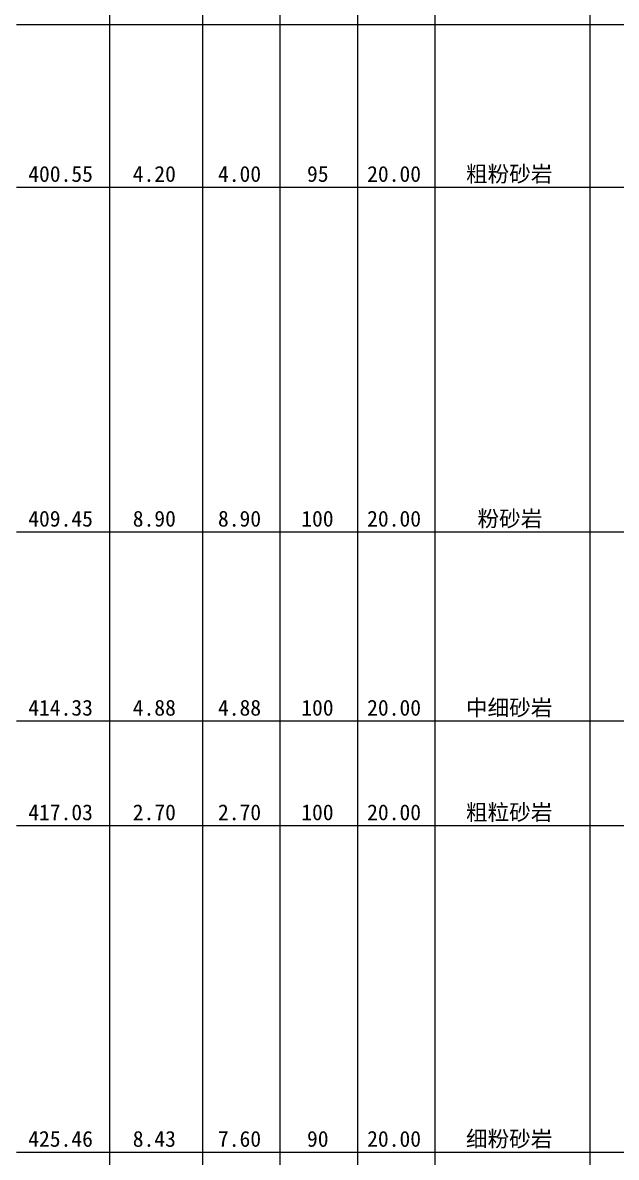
# Model space of a CAD drawing. Header units: inches. Extents: x -27 to 109, y -724 to 26.
# Drawn here: x 21.24 to 36.57, y -424.7 to -395.41 of the extents above; entities that cross this region are included whole.
import ezdxf

# ---------------------------------------------------------------- set-up
doc = ezdxf.new("R2010")
doc.units = ezdxf.units.IN
doc.header["$MEASUREMENT"] = 0
doc.layers.get('0').update_dxf_attribs({"lineweight": 0})
doc.styles.add('宋体', font='')
doc.styles.get('宋体').set_extended_font_data('宋体')

msp = doc.modelspace()

# ---------------------------------------------------------------- linework, layer by layer
at = {"linetype": 'Continuous', "lineweight": 15}
for p, q in [((23.482, 0.896), (23.482, -693.554)), ((25.882, 0.896), (25.882, -693.554)), ((27.882, 0.896), (27.882, -693.554)), ((29.882, 0.896), (29.882, -693.554)), ((31.882, 0.896), (31.882, -693.554)), ((35.882, 0.896), (35.882, -693.554)), ((21.082, -395.454), (23.482, -395.454)), ((23.482, -395.454), (25.882, -395.454)), ((25.882, -395.454), (27.882, -395.454)), ((27.882, -395.454), (29.882, -395.454)), ((29.882, -395.454), (31.882, -395.454)), ((31.882, -395.454), (35.882, -395.454)), ((35.882, -395.454), (65.882, -395.454)), ((21.082, -399.654), (23.482, -399.654)), ((23.482, -399.654), (25.882, -399.654)), ((25.882, -399.654), (27.882, -399.654)), ((27.882, -399.654), (29.882, -399.654)), ((29.882, -399.654), (31.882, -399.654)), ((31.882, -399.654), (35.882, -399.654)), ((35.882, -399.654), (65.882, -399.654)), ((21.082, -408.554), (23.482, -408.554)), ((23.482, -408.554), (25.882, -408.554)), ((25.882, -408.554), (27.882, -408.554)), ((27.882, -408.554), (29.882, -408.554)), ((29.882, -408.554), (31.882, -408.554)), ((31.882, -408.554), (35.882, -408.554)), ((35.882, -408.554), (65.882, -408.554)), ((21.082, -413.434), (23.482, -413.434)), ((23.482, -413.434), (25.882, -413.434)), ((25.882, -413.434), (27.882, -413.434)), ((27.882, -413.434), (29.882, -413.434)), ((29.882, -413.434), (31.882, -413.434)), ((31.882, -413.434), (35.882, -413.434)), ((35.882, -413.434), (65.882, -413.434)), ((21.082, -416.134), (23.482, -416.134)), ((23.482, -416.134), (25.882, -416.134)), ((25.882, -416.134), (27.882, -416.134)), ((27.882, -416.134), (29.882, -416.134)), ((29.882, -416.134), (31.882, -416.134)), ((31.882, -416.134), (35.882, -416.134)), ((35.882, -416.134), (65.882, -416.134)), ((21.082, -424.564), (23.482, -424.564)), ((23.482, -424.564), (25.882, -424.564)), ((25.882, -424.564), (27.882, -424.564)), ((27.882, -424.564), (29.882, -424.564)), ((29.882, -424.564), (31.882, -424.564)), ((31.882, -424.564), (35.882, -424.564)), ((35.882, -424.564), (65.882, -424.564))]:
    msp.add_line(p, q, dxfattribs=at)

# ---------------------------------------------------------------- texts
at = {"style": '宋体'}
for s, p in [('400.55', (21.384, -399.517)), ('4.20', (24.083, -399.517)), ('4.00', (26.283, -399.517)), ('95', (28.582, -399.517)), ('20.00', (30.134, -399.517)), ('粗粉砂岩', (32.685, -399.517)), ('409.45', (21.384, -408.417)), ('8.90', (24.083, -408.417)), ('8.90', (26.283, -408.417)), ('100', (28.433, -408.417)), ('20.00', (30.134, -408.417)), ('粉砂岩', (32.984, -408.417)), ('414.33', (21.384, -413.297)), ('4.88', (24.083, -413.297)), ('4.88', (26.283, -413.297)), ('100', (28.433, -413.297)), ('20.00', (30.134, -413.297)), ('中细砂岩', (32.685, -413.297)), ('417.03', (21.384, -415.997)), ('2.70', (24.083, -415.997)), ('2.70', (26.283, -415.997)), ('100', (28.433, -415.997)), ('20.00', (30.134, -415.997)), ('粗粒砂岩', (32.685, -415.997)), ('425.46', (21.384, -424.427)), ('8.43', (24.083, -424.427)), ('7.60', (26.283, -424.427)), ('90', (28.582, -424.427)), ('20.00', (30.134, -424.427)), ('细粉砂岩', (32.685, -424.427))]:
    msp.add_text(s, height=0.4092, dxfattribs=at).set_placement(p)

doc.saveas('drawing.dxf')
